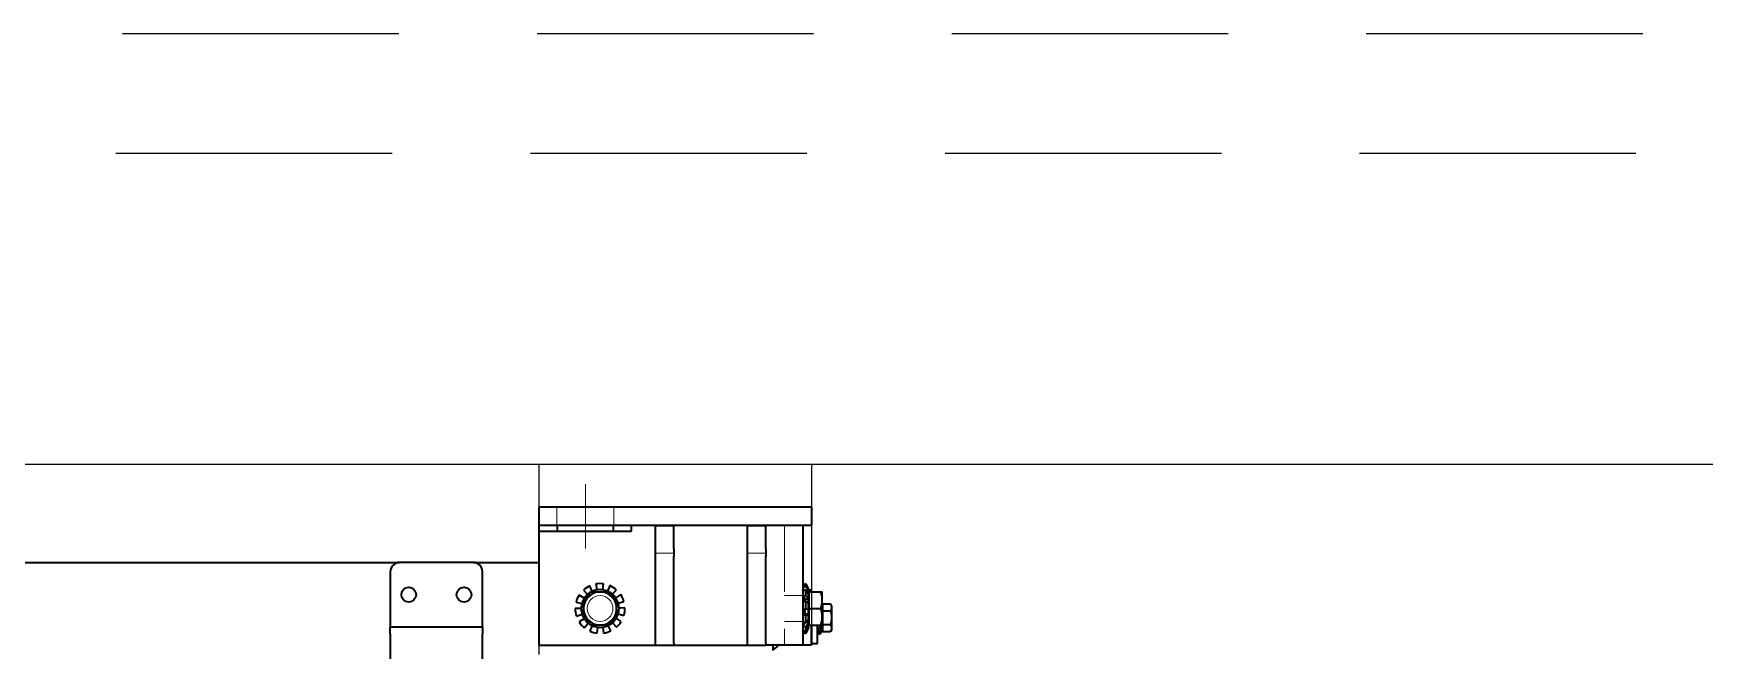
# Model space of a CAD drawing. Extents: x 39751 to 116307, y -36149 to -14965.
# Drawn here: x 54398 to 55305, y -20501 to -20166 of the extents above; entities that cross this region are included whole.
import ezdxf

# ---------------------------------------------------------------- set-up
doc = ezdxf.new("R2010")
doc.units = 0
doc.header["$LTSCALE"] = 1500
doc.linetypes.add('HIDDEN1', pattern=[0.15, 0.1, -0.05])
doc.linetypes.add('PHAN', pattern=[0.76, 0.57, -0.05, 0.02, -0.05, 0.02, -0.05])
for name, color, linetype, lineweight in [('Centerline(Atlas Copco)', 7, 'Continuous', 13), ('Hidden Edges(Atlas Copco)', 7, 'Continuous', 13), ('Visible Edges(Atlas Copco)', 7, 'Continuous', 35)]:
    doc.layers.add(name, color=color, linetype=linetype, lineweight=lineweight)
doc.layers.add('confine9', color=1, linetype='PHAN')

# ---------------------------------------------------------------- blocks, each defined once
blk = doc.blocks.new('A$C58483152')
at = {"layer": 'Centerline(Atlas Copco)', "linetype": 'Continuous'}
blk.add_line((1182.6, 690.5), (1182.6, 725.5), dxfattribs=at)
at = {"layer": 'Hidden Edges(Atlas Copco)'}
for p, q in [((1167.1, 703), (1167.1, 713)), ((1198.1, 703), (1198.1, 713)), ((1167.1, 703), (1167.1, 700)), ((1167.6, 703), (1167.6, 700)), ((1197.6, 700), (1197.6, 703)), ((1198.1, 703), (1198.1, 700)), ((1290.6, 667), (1290.6, 703)), ((1230.6, 688), (1220.6, 688)), ((1280.6, 688), (1270.6, 688)), ((1300.6, 665), (1290.6, 665)), ((1300.6, 651), (1290.6, 651)), ((1290.6, 638), (1290.6, 647))]:
    blk.add_line(p, q, dxfattribs=at)
blk.add_circle((1190.6, 658), 7, dxfattribs=at)
at = {"layer": 'Visible Edges(Atlas Copco)'}
for p, q in [((1305.6, 713), (1157.6, 713)), ((1157.6, 703), (1157.6, 713)), ((1305.6, 703), (1305.6, 713)), ((1157.6, 700), (1157.6, 703)), ((1305.6, 703), (1157.6, 703)), ((1157.6, 638), (1157.6, 700)), ((1157.6, 700), (1207.6, 700)), ((1207.6, 700), (1207.6, 703)), ((1220.6, 703), (1230.6, 703)), ((1220.6, 690.34), (1220.6, 703)), ((1230.6, 690.34), (1230.6, 703)), ((1270.6, 703), (1280.6, 703)), ((1270.6, 690.34), (1270.6, 703)), ((1280.6, 690.34), (1280.6, 703)), ((1300.6, 703), (1300.6, 638)), ((1220.6, 686.5), (1220.6, 690.34)), ((1230.6, 690.34), (1230.6, 686.5)), ((1270.6, 686.5), (1270.6, 690.34)), ((1280.6, 690.34), (1280.6, 686.5)), ((158.6, 683), (1081.75, 683)), ((1121.75, 683), (1081.75, 683)), ((1121.75, 683), (1157.6, 683)), ((1220.6, 639.16), (1220.6, 686.5)), ((1230.6, 639.16), (1230.6, 686.5)), ((1270.6, 639.16), (1270.6, 686.5)), ((1280.6, 639.16), (1280.6, 686.5)), ((1076.75, 678), (1076.75, 650.25)), ((1126.75, 650.25), (1126.75, 678)), ((1188.36, 671.31), (1188.9, 668.09)), ((1192.06, 668.13), (1192.52, 671.36)), ((1300.6, 670.68), (1302.24, 671.4)), ((1302.24, 671.36), (1300.6, 670.64)), ((1302.24, 671.4), (1303.67, 668.23)), ((1303.7, 668.13), (1302.24, 671.36)), ((1302.24, 670.14), (1302.24, 671.36)), ((1181.99, 663.53), (1179.24, 665.3)), ((1180.21, 658), (1182.81, 662.5)), ((1181.52, 667.99), (1183.72, 665.57)), ((1182.81, 662.5), (1185.4, 667)), ((1186.35, 667.31), (1184.99, 670.28)), ((1185.4, 667), (1190.6, 667)), ((1190.6, 667), (1195.8, 667)), ((1195.91, 670.41), (1194.63, 667.41)), ((1195.8, 667), (1198.39, 662.5)), ((1197.3, 665.73), (1199.44, 668.2)), ((1198.39, 662.5), (1200.99, 658)), ((1201.78, 665.57), (1199.07, 663.74)), ((1300.61, 670.64), (1300.6, 670.68)), ((1300.6, 669.48), (1302.24, 670.14)), ((1301.38, 667.91), (1300.6, 669.48)), ((1302.24, 668.2), (1300.6, 667.65)), ((1300.6, 667.85), (1301.29, 668.08)), ((1301.05, 668), (1300.6, 668)), ((1300.7, 667.68), (1300.6, 667.85)), ((1300.6, 664.64), (1302.24, 665.03)), ((1301.9, 663.13), (1300.6, 664.64)), ((1300.6, 664), (1301.15, 664)), ((1301.9, 663.13), (1303.7, 663.33)), ((1301.9, 661.76), (1301.9, 663.13)), ((1302.24, 670.14), (1303.7, 667.2)), ((1303.7, 665.73), (1302.24, 668.2)), ((1302.24, 665.03), (1302.24, 668.2)), ((1302.24, 665.03), (1303.7, 663.33)), ((1302.92, 667.06), (1303.7, 667.2)), ((1303.66, 668.22), (1303.7, 668.23)), ((1303.7, 668.13), (1303.7, 668.23)), ((1303.7, 667.2), (1303.7, 668.13)), ((1305.1, 668), (1303.7, 668)), ((1303.7, 665.73), (1303.7, 667.2)), ((1304.1, 667), (1303.7, 667)), ((1303.7, 663.33), (1303.7, 665.73)), ((1303.7, 660.88), (1303.7, 663.33)), ((1304.1, 662.5), (1304.1, 667)), ((1304.1, 667), (1310.4, 667)), ((1304.1, 658), (1304.1, 662.5)), ((1305.1, 668), (1305.1, 667)), ((1305.6, 667.5), (1305.1, 668)), ((1305.6, 667), (1305.6, 667.5)), ((1310.4, 667), (1311.2, 667)), ((1311.2, 662.5), (1311.2, 667)), ((1311.2, 653.5), (1311.2, 662.5)), ((1180.21, 658), (1177.1, 658)), ((1177.56, 661.49), (1180.72, 660.65)), ((1177.74, 653.89), (1180.85, 654.88)), ((1182.81, 653.5), (1180.21, 658)), ((1185.4, 649), (1182.81, 653.5)), ((1198.39, 653.5), (1195.8, 649)), ((1200.99, 658), (1198.39, 653.5)), ((1200.42, 660.88), (1203.55, 661.8)), ((1200.42, 655.12), (1203.55, 654.2)), ((1204.1, 658.32), (1200.85, 658.24)), ((1302.24, 661.8), (1300.6, 661.6)), ((1300.6, 657.7), (1302.24, 657.68)), ((1300.6, 654.4), (1301.9, 655.22)), ((1302.24, 654.2), (1300.6, 654.4)), ((1301.9, 655.22), (1301.9, 657.68)), ((1301.9, 655.22), (1303.7, 655.12)), ((1303.7, 660.88), (1302.24, 661.8)), ((1302.24, 657.68), (1302.24, 661.8)), ((1302.24, 657.68), (1303.7, 657.76)), ((1303.7, 655.12), (1302.24, 654.2)), ((1302.24, 650.43), (1302.24, 654.2)), ((1303.7, 657.76), (1303.7, 660.88)), ((1303.7, 655.12), (1303.7, 657.76)), ((1303.7, 652.26), (1303.7, 655.12)), ((1304.1, 658), (1310.4, 658)), ((1304.1, 653.5), (1304.1, 658)), ((1304.1, 649), (1304.1, 653.5)), ((1311.2, 659.5), (1311.3, 659.5)), ((1311.2, 649), (1311.2, 653.5)), ((1311.3, 660.51), (1315.62, 660.51)), ((1311.3, 660.51), (1311.3, 658.63)), ((1311.3, 658.63), (1311.3, 656.75)), ((1311.3, 656.75), (1315.62, 656.75)), ((1311.3, 656.75), (1311.3, 653)), ((1316.2, 659.5), (1315.62, 660.51)), ((1316.2, 659.5), (1316.2, 658.63)), ((1316.2, 658.63), (1316.2, 653)), ((1076.75, 650.25), (1076.75, 648)), ((1076.75, 648), (1126.75, 648)), ((1076.75, 644.25), (1076.75, 648)), ((1076.75, 644.25), (1076.75, 568)), ((1126.75, 648), (1126.75, 650.25)), ((1126.75, 648), (1126.75, 644.25)), ((1126.75, 592.95), (1126.75, 644.25)), ((1181.99, 652.47), (1179.24, 650.7)), ((1182, 647.59), (1184.08, 650.11)), ((1186.35, 648.69), (1184.99, 645.72)), ((1190.6, 649), (1185.4, 649)), ((1189, 644.6), (1189.39, 647.84)), ((1195.8, 649), (1190.6, 649)), ((1192.06, 647.87), (1192.52, 644.64)), ((1196.5, 645.86), (1195.07, 648.8)), ((1197.3, 650.27), (1199.44, 647.8)), ((1202.13, 650.97), (1199.34, 652.67)), ((1300.6, 650.84), (1302.24, 650.43)), ((1301.8, 650.54), (1300.6, 648.55)), ((1300.6, 648.35), (1301.88, 650.52)), ((1302.24, 647.8), (1300.6, 648.35)), ((1300.6, 646.26), (1302.24, 645.59)), ((1300.93, 646.13), (1300.6, 645.41)), ((1300.6, 645.36), (1300.94, 646.12)), ((1302.24, 644.64), (1300.6, 645.36)), ((1300.6, 645.23), (1302.24, 644.5)), ((1302.24, 650.43), (1303.7, 652.26)), ((1303.7, 650.27), (1302.24, 647.8)), ((1302.24, 645.59), (1303.7, 648.59)), ((1303.7, 647.87), (1302.24, 644.64)), ((1302.24, 645.59), (1302.24, 647.8)), ((1303.7, 647.77), (1302.24, 644.5)), ((1302.24, 644.5), (1302.24, 644.64)), ((1302.29, 650.49), (1303.7, 650.27)), ((1303.38, 647.94), (1303.7, 647.87)), ((1303.7, 650.27), (1303.7, 652.26)), ((1303.7, 648.59), (1303.7, 650.27)), ((1304.1, 649), (1303.7, 649)), ((1303.7, 647.87), (1303.7, 648.59)), ((1303.7, 647.77), (1303.7, 647.87)), ((1304.1, 649), (1310.4, 649)), ((1305.1, 649), (1305.1, 638)), ((1305.6, 638.5), (1305.6, 649)), ((1308.6, 639), (1308.6, 649)), ((1309.86, 647.11), (1308.6, 647.51)), ((1309.32, 647.28), (1308.6, 646.06)), ((1308.6, 646.06), (1309.86, 645.55)), ((1309.86, 644.36), (1308.6, 644.96)), ((1308.73, 644.89), (1308.6, 644.62)), ((1308.6, 644.62), (1309.86, 644)), ((1308.6, 644.62), (1309.86, 644)), ((1309.86, 649), (1309.86, 647.11)), ((1310.9, 648.5), (1309.86, 647.11)), ((1309.86, 645.55), (1310.9, 647.31)), ((1310.9, 646.4), (1309.86, 644.36)), ((1309.86, 644), (1310.9, 646.13)), ((1310.9, 646.12), (1309.86, 644)), ((1309.86, 645.55), (1309.86, 644.36)), ((1309.86, 644), (1309.86, 644)), ((1310.12, 647.46), (1310.9, 647.31)), ((1311.2, 649), (1310.4, 649)), ((1310.77, 646.16), (1310.9, 646.13)), ((1310.9, 649), (1310.9, 648.5)), ((1310.9, 648.5), (1310.9, 647.31)), ((1310.9, 647.31), (1310.9, 646.4)), ((1310.9, 646.5), (1311.3, 646.5)), ((1310.9, 646.4), (1310.9, 646.13)), ((1310.9, 646.13), (1310.9, 646.12)), ((1311.3, 653), (1311.3, 649.25)), ((1311.3, 649.25), (1315.62, 649.25)), ((1311.3, 649.25), (1311.3, 647.37)), ((1311.3, 647.37), (1311.3, 645.49)), ((1311.3, 645.49), (1315.62, 645.49)), ((1316.2, 646.5), (1315.62, 645.49)), ((1316.2, 653), (1316.2, 647.37)), ((1316.2, 647.37), (1316.2, 646.5)), ((1157.6, 638), (1220.6, 638)), ((1220.6, 638), (1220.6, 639.16)), ((1220.6, 638), (1230.6, 638)), ((1230.6, 639.16), (1230.6, 638)), ((1230.6, 638), (1270.6, 638)), ((1270.6, 638), (1270.6, 639.16)), ((1270.6, 638), (1280.6, 638)), ((1280.6, 639.16), (1280.6, 638)), ((1300.6, 638), (1280.6, 638)), ((1284.6, 635.14), (1284.6, 638)), ((1305.1, 638), (1300.6, 638)), ((1305.6, 638.5), (1305.1, 638)), ((1305.6, 639), (1308.6, 639))]:
    blk.add_line(p, q, dxfattribs=at)
at = {"layer": 'Visible Edges(Atlas Copco)', "flags": 128}
for points in [[(1311.2, 662.5), (1311.2, 662.68), (1311.19, 662.86), (1311.19, 663.04), (1311.18, 663.22), (1311.17, 663.4), (1311.15, 663.58), (1311.13, 663.76), (1311.11, 663.95), (1311.09, 664.13), (1311.06, 664.31), (1311.03, 664.49), (1311, 664.67), (1310.97, 664.86), (1310.93, 665.04), (1310.89, 665.23), (1310.85, 665.42), (1310.8, 665.61), (1310.75, 665.8), (1310.7, 666), (1310.65, 666.19), (1310.59, 666.39), (1310.53, 666.59), (1310.46, 666.79), (1310.4, 667)], [(1310.4, 658), (1310.46, 658.21), (1310.53, 658.41), (1310.59, 658.61), (1310.65, 658.81), (1310.7, 659), (1310.75, 659.2), (1310.8, 659.39), (1310.85, 659.58), (1310.89, 659.77), (1310.93, 659.96), (1310.97, 660.14), (1311, 660.33), (1311.03, 660.51), (1311.06, 660.69), (1311.09, 660.87), (1311.11, 661.05), (1311.13, 661.24), (1311.15, 661.42), (1311.17, 661.6), (1311.18, 661.78), (1311.19, 661.96), (1311.19, 662.14), (1311.2, 662.32), (1311.2, 662.5)], [(1311.2, 653.5), (1311.2, 653.68), (1311.19, 653.86), (1311.19, 654.04), (1311.18, 654.22), (1311.17, 654.4), (1311.15, 654.58), (1311.13, 654.76), (1311.11, 654.95), (1311.09, 655.13), (1311.06, 655.31), (1311.03, 655.49), (1311, 655.67), (1310.97, 655.86), (1310.93, 656.04), (1310.89, 656.23), (1310.85, 656.42), (1310.8, 656.61), (1310.75, 656.8), (1310.7, 657), (1310.65, 657.19), (1310.59, 657.39), (1310.53, 657.59), (1310.46, 657.79), (1310.4, 658)], [(1310.4, 649), (1310.46, 649.21), (1310.53, 649.41), (1310.59, 649.61), (1310.65, 649.81), (1310.7, 650), (1310.75, 650.2), (1310.8, 650.39), (1310.85, 650.58), (1310.89, 650.77), (1310.93, 650.96), (1310.97, 651.14), (1311, 651.33), (1311.03, 651.51), (1311.06, 651.69), (1311.09, 651.87), (1311.11, 652.05), (1311.13, 652.24), (1311.15, 652.42), (1311.17, 652.6), (1311.18, 652.78), (1311.19, 652.96), (1311.19, 653.14), (1311.2, 653.32), (1311.2, 653.5)], [(1315.62, 660.51), (1315.67, 660.42), (1315.71, 660.34), (1315.76, 660.25), (1315.8, 660.17), (1315.84, 660.09), (1315.88, 660.01), (1315.91, 659.93), (1315.94, 659.85), (1315.98, 659.77), (1316, 659.69), (1316.03, 659.62), (1316.06, 659.54), (1316.08, 659.46), (1316.1, 659.39), (1316.12, 659.31), (1316.14, 659.23), (1316.15, 659.16), (1316.16, 659.08), (1316.17, 659.01), (1316.18, 658.93), (1316.19, 658.86), (1316.2, 658.78), (1316.2, 658.71), (1316.2, 658.63)], [(1316.2, 658.63), (1316.2, 658.55), (1316.2, 658.48), (1316.19, 658.4), (1316.18, 658.33), (1316.17, 658.25), (1316.16, 658.17), (1316.15, 658.1), (1316.14, 658.02), (1316.12, 657.95), (1316.1, 657.87), (1316.08, 657.8), (1316.06, 657.72), (1316.03, 657.64), (1316, 657.56), (1315.98, 657.49), (1315.94, 657.41), (1315.91, 657.33), (1315.88, 657.25), (1315.84, 657.17), (1315.8, 657.09), (1315.76, 657.01), (1315.71, 656.92), (1315.67, 656.84), (1315.62, 656.75)], [(1315.62, 656.75), (1315.67, 656.58), (1315.71, 656.41), (1315.76, 656.25), (1315.8, 656.08), (1315.84, 655.92), (1315.88, 655.76), (1315.91, 655.6), (1315.94, 655.44), (1315.98, 655.28), (1316, 655.13), (1316.03, 654.97), (1316.06, 654.82), (1316.08, 654.67), (1316.1, 654.51), (1316.12, 654.36), (1316.14, 654.21), (1316.15, 654.06), (1316.16, 653.91), (1316.17, 653.76), (1316.18, 653.61), (1316.19, 653.46), (1316.2, 653.3), (1316.2, 653.15), (1316.2, 653)], [(1316.2, 653), (1316.2, 652.85), (1316.2, 652.7), (1316.19, 652.54), (1316.18, 652.39), (1316.17, 652.24), (1316.16, 652.09), (1316.15, 651.94), (1316.14, 651.79), (1316.12, 651.64), (1316.1, 651.49), (1316.08, 651.33), (1316.06, 651.18), (1316.03, 651.03), (1316, 650.87), (1315.98, 650.72), (1315.94, 650.56), (1315.91, 650.4), (1315.88, 650.24), (1315.84, 650.08), (1315.8, 649.92), (1315.76, 649.75), (1315.71, 649.59), (1315.67, 649.42), (1315.62, 649.25)], [(1315.62, 649.25), (1315.67, 649.16), (1315.71, 649.08), (1315.76, 648.99), (1315.8, 648.91), (1315.84, 648.83), (1315.88, 648.75), (1315.91, 648.67), (1315.94, 648.59), (1315.98, 648.51), (1316, 648.44), (1316.03, 648.36), (1316.06, 648.28), (1316.08, 648.2), (1316.1, 648.13), (1316.12, 648.05), (1316.14, 647.98), (1316.15, 647.9), (1316.16, 647.83), (1316.17, 647.75), (1316.18, 647.67), (1316.19, 647.6), (1316.2, 647.52), (1316.2, 647.45), (1316.2, 647.37)], [(1316.2, 647.37), (1316.2, 647.29), (1316.2, 647.22), (1316.19, 647.14), (1316.18, 647.07), (1316.17, 646.99), (1316.16, 646.92), (1316.15, 646.84), (1316.14, 646.77), (1316.12, 646.69), (1316.1, 646.61), (1316.08, 646.54), (1316.06, 646.46), (1316.03, 646.38), (1316, 646.31), (1315.98, 646.23), (1315.94, 646.15), (1315.91, 646.07), (1315.88, 645.99), (1315.84, 645.91), (1315.8, 645.83), (1315.76, 645.75), (1315.71, 645.66), (1315.67, 645.58), (1315.62, 645.49)]]:
    blk.add_lwpolyline(points, dxfattribs=at)
at = {"layer": 'Visible Edges(Atlas Copco)'}
for centre in [(1086.75, 665.5), (1116.75, 665.5)]:
    blk.add_circle(centre, 4, dxfattribs=at)
for centre, radius, start, end in [((1081.75, 678), 5, 90, 180), ((1121.75, 678), 5, 0, 90), ((1190.6, 658), 13.5, 81.81818, 99.54545), ((1190.6, 658), 13.5, 147.27273, 165), ((1190.6, 658), 10.23, 147.27273, 165), ((1190.6, 658), 13.5, 114.54545, 132.27273), ((1190.6, 658), 9, 150, 210), ((1190.6, 658), 10.23, 132.27273, 147.27273), ((1190.6, 658), 9, 90, 150), ((1190.6, 658), 10.23, 121.58403, 132.27273), ((1190.6, 658), 10.23, 114.54545, 118.41597), ((1190.6, 658), 10.23, 99.54545, 114.54545), ((1190.6, 658), 10.23, 81.81818, 99.54545), ((1190.6, 658), 9, 30, 90), ((1190.6, 658), 10.23, 66.81818, 81.81818), ((1190.6, 658), 10.23, 61.58403, 66.81818), ((1190.6, 658), 13.5, 49.09091, 66.81818), ((1190.6, 658), 10.23, 49.09091, 58.41597), ((1190.6, 658), 10.23, 34.09091, 49.09091), ((1190.6, 658), 9, 330, 30), ((1190.6, 658), 10.23, 16.36364, 34.09091), ((1190.6, 658), 13.5, 16.36364, 34.09091), ((1190.6, 658), 13.5, 180, 197.72727), ((1190.6, 658), 10.23, 165, 178.41597), ((1190.6, 658), 10.23, 181.58403, 197.72727), ((1190.6, 658), 10.23, 197.72727, 212.72727), ((1190.6, 658), 9, 210, 270), ((1190.6, 658), 9, 270, 330), ((1190.6, 658), 10.23, 328.63636, 343.63636), ((1190.6, 658), 10.23, 1.58403, 16.36364), ((1190.6, 658), 10.23, 343.63636, 358.41597), ((1190.6, 658), 13.5, 343.63636, 1.36364), ((1190.6, 658), 13.5, 212.72727, 230.45455), ((1190.6, 658), 10.23, 212.72727, 230.45455), ((1190.6, 658), 10.23, 230.45455, 238.41597), ((1190.6, 658), 13.5, 245.45455, 263.18182), ((1190.6, 658), 10.23, 241.58403, 245.45455), ((1190.6, 658), 10.23, 245.45455, 263.18182), ((1190.6, 658), 10.23, 263.18182, 278.18182), ((1190.6, 658), 10.23, 278.18182, 295.90909), ((1190.6, 658), 13.5, 278.18182, 295.90909), ((1190.6, 658), 10.23, 295.90909, 298.41597), ((1190.6, 658), 10.23, 301.58403, 310.90909), ((1190.6, 658), 10.23, 310.90909, 328.63636), ((1190.6, 658), 13.5, 310.90909, 328.63636), ((1276.6, 647), 14, 304.8499, 319.9948)]:
    blk.add_arc(centre, radius, start, end, dxfattribs=at)

msp = doc.modelspace()

# ---------------------------------------------------------------- linework, layer by layer
for p, q in [((45257.66, -20400.01), (67215.67, -20400.01)), ((54672.75, -20503.31), (54672.75, -20400.01)), ((54820.75, -20497.81), (54820.75, -20400.01))]:
    msp.add_line(p, q)
at = {"layer": 'confine9', "color": 2, "linetype": 'HIDDEN1'}
for p, q in [((43646.6, -20166.01), (67135.67, -20166.01)), ((43642.95, -20231.01), (67135.67, -20231.01))]:
    msp.add_line(p, q, dxfattribs=at)

# ---------------------------------------------------------------- block references
msp.add_blockref('A$C58483152', (53515.15, -21136.31))

doc.saveas('drawing.dxf')
